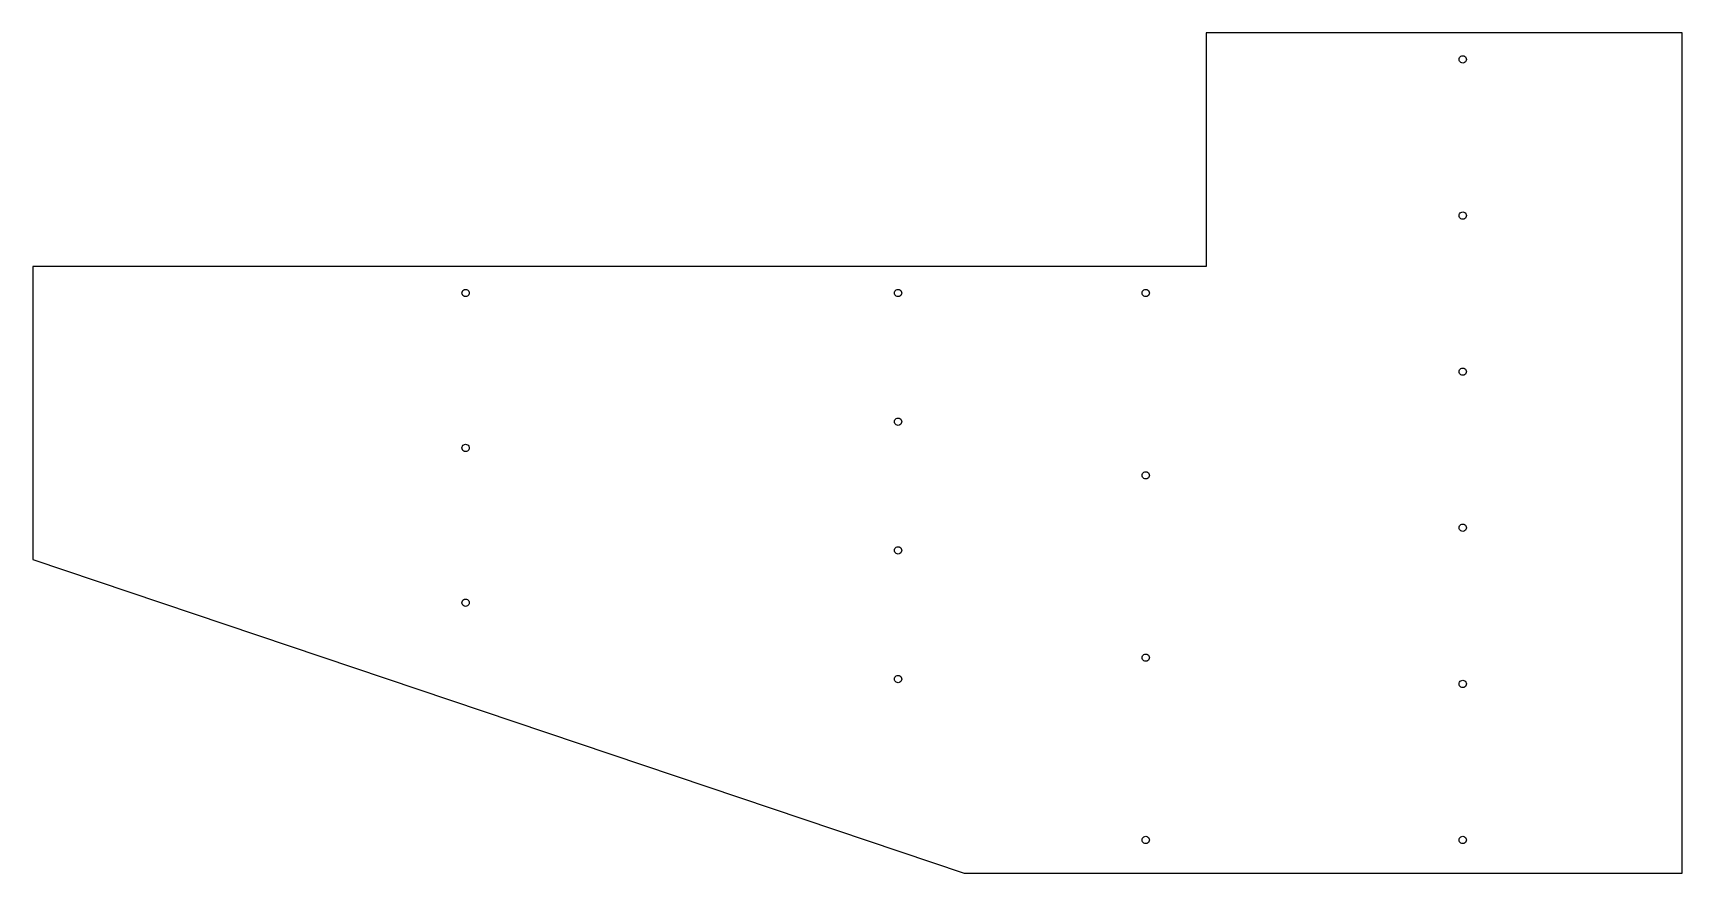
# Model space of a CAD drawing. Header units: metres. Extents: x -750 to 498, y -130 to 506.
import ezdxf

# ---------------------------------------------------------------- set-up
doc = ezdxf.new("R2010")
doc.units = ezdxf.units.M

msp = doc.modelspace()

# ---------------------------------------------------------------- linework, layer by layer
for p, q in [((498.463, 505.648), (138.25, 505.648)), ((138.25, 505.648), (138.25, 328.878)), ((498.463, -130), (498.463, 505.648)), ((329.844, 486.36), (330.118, 487.023)), ((330.118, 487.023), (330.555, 487.593)), ((330.555, 487.593), (331.125, 488.03)), ((331.125, 488.03), (331.788, 488.304)), ((331.788, 488.304), (332.5, 488.398)), ((332.5, 488.398), (333.212, 488.304)), ((333.212, 488.304), (333.875, 488.03)), ((333.875, 488.03), (334.445, 487.593)), ((334.445, 487.593), (334.882, 487.023)), ((334.882, 487.023), (335.156, 486.36)), ((329.75, 485.648), (329.844, 486.36)), ((329.844, 484.936), (329.75, 485.648)), ((330.118, 484.273), (329.844, 484.936)), ((330.555, 483.703), (330.118, 484.273)), ((331.125, 483.266), (330.555, 483.703)), ((331.788, 482.992), (331.125, 483.266)), ((332.5, 482.898), (331.788, 482.992)), ((333.212, 482.992), (332.5, 482.898)), ((333.875, 483.266), (333.212, 482.992)), ((334.445, 483.703), (333.875, 483.266)), ((334.882, 484.273), (334.445, 483.703)), ((335.156, 484.936), (334.882, 484.273)), ((335.156, 486.36), (335.25, 485.648)), ((335.25, 485.648), (335.156, 484.936)), ((329.75, 367.518), (329.844, 368.23)), ((329.844, 366.807), (329.75, 367.518)), ((329.844, 368.23), (330.118, 368.893)), ((330.118, 366.143), (329.844, 366.807)), ((330.118, 368.893), (330.555, 369.463)), ((330.555, 365.574), (330.118, 366.143)), ((330.555, 369.463), (331.125, 369.9)), ((331.125, 365.137), (330.555, 365.574)), ((331.125, 369.9), (331.788, 370.175)), ((331.788, 364.862), (331.125, 365.137)), ((331.788, 370.175), (332.5, 370.268)), ((332.5, 364.768), (331.788, 364.862)), ((332.5, 370.268), (333.212, 370.175)), ((333.212, 364.862), (332.5, 364.768)), ((333.212, 370.175), (333.875, 369.9)), ((333.875, 365.137), (333.212, 364.862)), ((333.875, 369.9), (334.445, 369.463)), ((334.445, 365.574), (333.875, 365.137)), ((334.445, 369.463), (334.882, 368.893)), ((334.882, 366.143), (334.445, 365.574)), ((334.882, 368.893), (335.156, 368.23)), ((335.156, 366.807), (334.882, 366.143)), ((335.156, 368.23), (335.25, 367.518)), ((335.25, 367.518), (335.156, 366.807)), ((138.25, 328.878), (-750, 328.878)), ((-750, 328.878), (-750, 107.245)), ((-425.25, 308.878), (-425.156, 309.59)), ((-425.156, 308.167), (-425.25, 308.878)), ((-425.156, 309.59), (-424.882, 310.253)), ((-424.882, 307.503), (-425.156, 308.167)), ((-424.882, 310.253), (-424.445, 310.823)), ((-424.445, 306.934), (-424.882, 307.503)), ((-424.445, 310.823), (-423.875, 311.26)), ((-423.875, 306.497), (-424.445, 306.934)), ((-423.875, 311.26), (-423.212, 311.535)), ((-423.212, 306.222), (-423.875, 306.497)), ((-423.212, 311.535), (-422.5, 311.628)), ((-422.5, 306.128), (-423.212, 306.222)), ((-422.5, 311.628), (-421.788, 311.535)), ((-421.788, 306.222), (-422.5, 306.128)), ((-421.788, 311.535), (-421.125, 311.26)), ((-421.125, 306.497), (-421.788, 306.222)), ((-421.125, 311.26), (-420.555, 310.823)), ((-420.555, 306.934), (-421.125, 306.497)), ((-420.555, 310.823), (-420.118, 310.253)), ((-420.118, 307.503), (-420.555, 306.934)), ((-420.118, 310.253), (-419.844, 309.59)), ((-419.844, 308.167), (-420.118, 307.503)), ((-419.844, 309.59), (-419.75, 308.878)), ((-419.75, 308.878), (-419.844, 308.167)), ((-97.75, 308.878), (-97.6563, 309.59)), ((-97.6563, 308.167), (-97.75, 308.878)), ((-97.6563, 309.59), (-97.3816, 310.253)), ((-97.3816, 307.503), (-97.6563, 308.167)), ((-97.3816, 310.253), (-96.9445, 310.823)), ((-96.9445, 306.934), (-97.3816, 307.503)), ((-96.9445, 310.823), (-96.375, 311.26)), ((-96.375, 306.497), (-96.9445, 306.934)), ((-96.375, 311.26), (-95.7117, 311.535)), ((-95.7117, 306.222), (-96.375, 306.497)), ((-95.7117, 311.535), (-95, 311.628)), ((-95, 306.128), (-95.7117, 306.222)), ((-95, 311.628), (-94.2882, 311.535)), ((-94.2882, 306.222), (-95, 306.128)), ((-94.2882, 311.535), (-93.625, 311.26)), ((-93.625, 306.497), (-94.2882, 306.222)), ((-93.625, 311.26), (-93.0555, 310.823)), ((-93.0555, 306.934), (-93.625, 306.497)), ((-93.0555, 310.823), (-92.6184, 310.253)), ((-92.6184, 307.503), (-93.0555, 306.934)), ((-92.6184, 310.253), (-92.3437, 309.59)), ((-92.3437, 308.167), (-92.6184, 307.503)), ((-92.3437, 309.59), (-92.25, 308.878)), ((-92.25, 308.878), (-92.3437, 308.167)), ((89.75, 308.878), (89.8437, 309.59)), ((89.8437, 308.167), (89.75, 308.878)), ((89.8437, 309.59), (90.1184, 310.253)), ((90.1184, 307.503), (89.8437, 308.167)), ((90.1184, 310.253), (90.5555, 310.823)), ((90.5555, 306.934), (90.1184, 307.503)), ((90.5555, 310.823), (91.125, 311.26)), ((91.125, 306.497), (90.5555, 306.934)), ((91.125, 311.26), (91.7882, 311.535)), ((91.7882, 306.222), (91.125, 306.497)), ((91.7882, 311.535), (92.5, 311.628)), ((92.5, 306.128), (91.7882, 306.222)), ((92.5, 311.628), (93.2117, 311.535)), ((93.2117, 306.222), (92.5, 306.128)), ((93.2117, 311.535), (93.875, 311.26)), ((93.875, 306.497), (93.2117, 306.222)), ((93.875, 311.26), (94.4445, 310.823)), ((94.4445, 306.934), (93.875, 306.497)), ((94.4445, 310.823), (94.8816, 310.253)), ((94.8816, 307.503), (94.4445, 306.934)), ((94.8816, 310.253), (95.1563, 309.59)), ((95.1563, 308.167), (94.8816, 307.503)), ((95.1563, 309.59), (95.25, 308.878)), ((95.25, 308.878), (95.1563, 308.167)), ((329.75, 249.389), (329.844, 250.101)), ((329.844, 250.101), (330.118, 250.764)), ((330.118, 250.764), (330.555, 251.333)), ((330.555, 251.333), (331.125, 251.77)), ((331.125, 251.77), (331.788, 252.045)), ((331.788, 252.045), (332.5, 252.139)), ((332.5, 252.139), (333.212, 252.045)), ((333.212, 252.045), (333.875, 251.77)), ((333.875, 251.77), (334.445, 251.333)), ((334.445, 251.333), (334.882, 250.764)), ((334.882, 250.764), (335.156, 250.101)), ((335.156, 250.101), (335.25, 249.389)), ((329.844, 248.677), (329.75, 249.389)), ((330.118, 248.014), (329.844, 248.677)), ((330.555, 247.444), (330.118, 248.014)), ((331.125, 247.007), (330.555, 247.444)), ((331.788, 246.732), (331.125, 247.007)), ((332.5, 246.639), (331.788, 246.732)), ((333.212, 246.732), (332.5, 246.639)), ((333.875, 247.007), (333.212, 246.732)), ((334.445, 247.444), (333.875, 247.007)), ((334.882, 248.014), (334.445, 247.444)), ((335.156, 248.677), (334.882, 248.014)), ((335.25, 249.389), (335.156, 248.677)), ((-97.6563, 212.214), (-97.3816, 212.878)), ((-97.3816, 212.878), (-96.9445, 213.447)), ((-96.9445, 213.447), (-96.375, 213.884)), ((-96.375, 213.884), (-95.7117, 214.159)), ((-95.7117, 214.159), (-95, 214.253)), ((-95, 214.253), (-94.2882, 214.159)), ((-94.2882, 214.159), (-93.625, 213.884)), ((-93.625, 213.884), (-93.0555, 213.447)), ((-93.0555, 213.447), (-92.6184, 212.878)), ((-92.6184, 212.878), (-92.3437, 212.214)), ((-97.75, 211.503), (-97.6563, 212.214)), ((-97.6563, 210.791), (-97.75, 211.503)), ((-97.3816, 210.128), (-97.6563, 210.791)), ((-96.9445, 209.558), (-97.3816, 210.128)), ((-96.375, 209.121), (-96.9445, 209.558)), ((-95.7117, 208.846), (-96.375, 209.121)), ((-95, 208.753), (-95.7117, 208.846)), ((-94.2882, 208.846), (-95, 208.753)), ((-93.625, 209.121), (-94.2882, 208.846)), ((-93.0555, 209.558), (-93.625, 209.121)), ((-92.6184, 210.128), (-93.0555, 209.558)), ((-92.3437, 210.791), (-92.6184, 210.128)), ((-92.3437, 212.214), (-92.25, 211.503)), ((-92.25, 211.503), (-92.3437, 210.791)), ((-425.25, 191.688), (-425.156, 192.4)), ((-425.156, 190.976), (-425.25, 191.688)), ((-425.156, 192.4), (-424.882, 193.063)), ((-424.882, 190.313), (-425.156, 190.976)), ((-424.882, 193.063), (-424.445, 193.633)), ((-424.445, 189.744), (-424.882, 190.313)), ((-424.445, 193.633), (-423.875, 194.07)), ((-423.875, 189.307), (-424.445, 189.744)), ((-423.875, 194.07), (-423.212, 194.345)), ((-423.212, 189.032), (-423.875, 189.307)), ((-423.212, 194.345), (-422.5, 194.438)), ((-422.5, 188.938), (-423.212, 189.032)), ((-422.5, 194.438), (-421.788, 194.345)), ((-421.788, 189.032), (-422.5, 188.938)), ((-421.788, 194.345), (-421.125, 194.07)), ((-421.125, 189.307), (-421.788, 189.032)), ((-421.125, 194.07), (-420.555, 193.633)), ((-420.555, 189.744), (-421.125, 189.307)), ((-420.555, 193.633), (-420.118, 193.063)), ((-420.118, 190.313), (-420.555, 189.744)), ((-420.118, 193.063), (-419.844, 192.4)), ((-419.844, 190.976), (-420.118, 190.313)), ((-419.844, 192.4), (-419.75, 191.688)), ((-419.75, 191.688), (-419.844, 190.976)), ((89.75, 170.919), (89.8437, 171.631)), ((89.8437, 170.207), (89.75, 170.919)), ((89.8437, 171.631), (90.1184, 172.294)), ((90.1184, 169.544), (89.8437, 170.207)), ((90.1184, 172.294), (90.5555, 172.863)), ((90.5555, 168.974), (90.1184, 169.544)), ((90.5555, 172.863), (91.125, 173.3)), ((91.125, 168.537), (90.5555, 168.974)), ((91.125, 173.3), (91.7882, 173.575)), ((91.7882, 168.263), (91.125, 168.537)), ((91.7882, 173.575), (92.5, 173.669)), ((92.5, 168.169), (91.7882, 168.263)), ((92.5, 173.669), (93.2117, 173.575)), ((93.2117, 168.263), (92.5, 168.169)), ((93.2117, 173.575), (93.875, 173.3)), ((93.875, 168.537), (93.2117, 168.263)), ((93.875, 173.3), (94.4445, 172.863)), ((94.4445, 168.974), (93.875, 168.537)), ((94.4445, 172.863), (94.8816, 172.294)), ((94.8816, 169.544), (94.4445, 168.974)), ((94.8816, 172.294), (95.1563, 171.631)), ((95.1563, 170.207), (94.8816, 169.544)), ((95.1563, 171.631), (95.25, 170.919)), ((95.25, 170.919), (95.1563, 170.207)), ((329.75, 131.259), (329.844, 131.971)), ((329.844, 130.547), (329.75, 131.259)), ((329.844, 131.971), (330.118, 132.634)), ((330.118, 129.884), (329.844, 130.547)), ((330.118, 132.634), (330.555, 133.204)), ((330.555, 129.315), (330.118, 129.884)), ((330.555, 133.204), (331.125, 133.641)), ((331.125, 128.878), (330.555, 129.315)), ((331.125, 133.641), (331.788, 133.915)), ((331.788, 128.603), (331.125, 128.878)), ((331.788, 133.915), (332.5, 134.009)), ((332.5, 128.509), (331.788, 128.603)), ((332.5, 134.009), (333.212, 133.915)), ((333.212, 128.603), (332.5, 128.509)), ((333.212, 133.915), (333.875, 133.641)), ((333.875, 128.878), (333.212, 128.603)), ((333.875, 133.641), (334.445, 133.204)), ((334.445, 129.315), (333.875, 128.878)), ((334.445, 133.204), (334.882, 132.634)), ((334.882, 129.884), (334.445, 129.315)), ((334.882, 132.634), (335.156, 131.971)), ((335.156, 130.547), (334.882, 129.884)), ((335.156, 131.971), (335.25, 131.259)), ((335.25, 131.259), (335.156, 130.547)), ((-97.75, 114.127), (-97.6563, 114.839)), ((-97.6563, 113.415), (-97.75, 114.127)), ((-97.6563, 114.839), (-97.3816, 115.502)), ((-97.3816, 112.752), (-97.6563, 113.415)), ((-97.3816, 115.502), (-96.9445, 116.071)), ((-96.9445, 112.182), (-97.3816, 112.752)), ((-96.9445, 116.071), (-96.375, 116.508)), ((-96.375, 116.508), (-95.7117, 116.783)), ((-95.7117, 116.783), (-95, 116.877)), ((-95, 116.877), (-94.2882, 116.783)), ((-94.2882, 116.783), (-93.625, 116.508)), ((-93.625, 116.508), (-93.0555, 116.071)), ((-93.0555, 116.071), (-92.6184, 115.502)), ((-92.6184, 112.752), (-93.0555, 112.182)), ((-92.6184, 115.502), (-92.3437, 114.839)), ((-92.3437, 113.415), (-92.6184, 112.752)), ((-92.3437, 114.839), (-92.25, 114.127)), ((-92.25, 114.127), (-92.3437, 113.415)), ((-750, 107.245), (-45, -130)), ((-96.375, 111.745), (-96.9445, 112.182)), ((-95.7117, 111.471), (-96.375, 111.745)), ((-95, 111.377), (-95.7117, 111.471)), ((-94.2882, 111.471), (-95, 111.377)), ((-93.625, 111.745), (-94.2882, 111.471)), ((-93.0555, 112.182), (-93.625, 111.745)), ((-425.25, 74.4981), (-425.156, 75.2099)), ((-425.156, 75.2099), (-424.882, 75.8731)), ((-424.882, 75.8731), (-424.445, 76.4427)), ((-424.445, 76.4427), (-423.875, 76.8797)), ((-423.875, 76.8797), (-423.212, 77.1544)), ((-423.212, 77.1544), (-422.5, 77.2481)), ((-422.5, 77.2481), (-421.788, 77.1544)), ((-421.788, 77.1544), (-421.125, 76.8797)), ((-421.125, 76.8797), (-420.555, 76.4427)), ((-420.555, 76.4427), (-420.118, 75.8731)), ((-420.118, 75.8731), (-419.844, 75.2099)), ((-419.844, 75.2099), (-419.75, 74.4981)), ((-425.156, 73.7864), (-425.25, 74.4981)), ((-424.882, 73.1231), (-425.156, 73.7864)), ((-424.445, 72.5536), (-424.882, 73.1231)), ((-423.875, 72.1166), (-424.445, 72.5536)), ((-423.212, 71.8418), (-423.875, 72.1166)), ((-422.5, 71.7481), (-423.212, 71.8418)), ((-421.788, 71.8418), (-422.5, 71.7481)), ((-421.125, 72.1166), (-421.788, 71.8418)), ((-420.555, 72.5536), (-421.125, 72.1166)), ((-420.118, 73.1231), (-420.555, 72.5536)), ((-419.844, 73.7864), (-420.118, 73.1231)), ((-419.75, 74.4981), (-419.844, 73.7864)), ((89.75, 32.9594), (89.8437, 33.6712)), ((89.8437, 32.2477), (89.75, 32.9594)), ((89.8437, 33.6712), (90.1184, 34.3344)), ((90.1184, 31.5844), (89.8437, 32.2477)), ((90.1184, 34.3344), (90.5555, 34.904)), ((90.5555, 31.0149), (90.1184, 31.5844)), ((90.5555, 34.904), (91.125, 35.341)), ((91.125, 30.5779), (90.5555, 31.0149)), ((91.125, 35.341), (91.7882, 35.6157)), ((91.7882, 30.3031), (91.125, 30.5779)), ((91.7882, 35.6157), (92.5, 35.7094)), ((92.5, 30.2094), (91.7882, 30.3031)), ((92.5, 35.7094), (93.2117, 35.6157)), ((93.2117, 30.3031), (92.5, 30.2094)), ((93.2117, 35.6157), (93.875, 35.341)), ((93.875, 30.5779), (93.2117, 30.3031)), ((93.875, 35.341), (94.4445, 34.904)), ((94.4445, 31.0149), (93.875, 30.5779)), ((94.4445, 34.904), (94.8816, 34.3344)), ((94.8816, 31.5844), (94.4445, 31.0149)), ((94.8816, 34.3344), (95.1563, 33.6712)), ((95.1563, 32.2477), (94.8816, 31.5844)), ((95.1563, 33.6712), (95.25, 32.9594)), ((95.25, 32.9594), (95.1563, 32.2477)), ((-97.75, 16.7511), (-97.6563, 17.4628)), ((-97.6563, 16.0393), (-97.75, 16.7511)), ((-97.6563, 17.4628), (-97.3816, 18.1261)), ((-97.3816, 15.3761), (-97.6563, 16.0393)), ((-97.3816, 18.1261), (-96.9445, 18.6956)), ((-96.9445, 14.8065), (-97.3816, 15.3761)), ((-96.9445, 18.6956), (-96.375, 19.1326)), ((-96.375, 14.3695), (-96.9445, 14.8065)), ((-96.375, 19.1326), (-95.7117, 19.4073)), ((-95.7117, 14.0948), (-96.375, 14.3695)), ((-95.7117, 19.4073), (-95, 19.5011)), ((-95, 14.0011), (-95.7117, 14.0948)), ((-95, 19.5011), (-94.2882, 19.4073)), ((-94.2882, 14.0948), (-95, 14.0011)), ((-94.2882, 19.4073), (-93.625, 19.1326)), ((-93.625, 14.3695), (-94.2882, 14.0948)), ((-93.625, 19.1326), (-93.0555, 18.6956)), ((-93.0555, 14.8065), (-93.625, 14.3695)), ((-93.0555, 18.6956), (-92.6184, 18.1261)), ((-92.6184, 15.3761), (-93.0555, 14.8065)), ((-92.6184, 18.1261), (-92.3437, 17.4628)), ((-92.3437, 16.0393), (-92.6184, 15.3761)), ((-92.3437, 17.4628), (-92.25, 16.7511)), ((-92.25, 16.7511), (-92.3437, 16.0393)), ((329.75, 13.1296), (329.844, 13.8413)), ((329.844, 12.4178), (329.75, 13.1296)), ((329.844, 13.8413), (330.118, 14.5046)), ((330.118, 14.5046), (330.555, 15.0741)), ((330.555, 15.0741), (331.125, 15.5112)), ((331.125, 15.5112), (331.788, 15.7859)), ((331.788, 15.7859), (332.5, 15.8796)), ((332.5, 15.8796), (333.212, 15.7859)), ((333.212, 15.7859), (333.875, 15.5112)), ((333.875, 15.5112), (334.445, 15.0741)), ((334.445, 15.0741), (334.882, 14.5046)), ((334.882, 14.5046), (335.156, 13.8413)), ((335.156, 13.8413), (335.25, 13.1296)), ((335.25, 13.1296), (335.156, 12.4178)), ((330.118, 11.7546), (329.844, 12.4178)), ((330.555, 11.185), (330.118, 11.7546)), ((331.125, 10.748), (330.555, 11.185)), ((331.788, 10.4733), (331.125, 10.748)), ((332.5, 10.3796), (331.788, 10.4733)), ((333.212, 10.4733), (332.5, 10.3796)), ((333.875, 10.748), (333.212, 10.4733)), ((334.445, 11.185), (333.875, 10.748)), ((334.882, 11.7546), (334.445, 11.185)), ((335.156, 12.4178), (334.882, 11.7546)), ((89.75, -105), (89.8437, -104.288)), ((89.8437, -105.712), (89.75, -105)), ((89.8437, -104.288), (90.1184, -103.625)), ((90.1184, -106.375), (89.8437, -105.712)), ((90.1184, -103.625), (90.5555, -103.055)), ((90.5555, -106.945), (90.1184, -106.375)), ((90.5555, -103.055), (91.125, -102.618)), ((91.125, -107.382), (90.5555, -106.945)), ((91.125, -102.618), (91.7882, -102.344)), ((91.7882, -107.656), (91.125, -107.382)), ((91.7882, -102.344), (92.5, -102.25)), ((92.5, -107.75), (91.7882, -107.656)), ((92.5, -102.25), (93.2117, -102.344)), ((93.2117, -107.656), (92.5, -107.75)), ((93.2117, -102.344), (93.875, -102.618)), ((93.875, -107.382), (93.2117, -107.656)), ((93.875, -102.618), (94.4445, -103.055)), ((94.4445, -106.945), (93.875, -107.382)), ((94.4445, -103.055), (94.8816, -103.625)), ((94.8816, -106.375), (94.4445, -106.945)), ((94.8816, -103.625), (95.1563, -104.288)), ((95.1563, -105.712), (94.8816, -106.375)), ((95.1563, -104.288), (95.25, -105)), ((95.25, -105), (95.1563, -105.712)), ((329.75, -105), (329.844, -104.288)), ((329.844, -105.712), (329.75, -105)), ((329.844, -104.288), (330.118, -103.625)), ((330.118, -106.375), (329.844, -105.712)), ((330.118, -103.625), (330.555, -103.055)), ((330.555, -106.945), (330.118, -106.375)), ((330.555, -103.055), (331.125, -102.618)), ((331.125, -107.382), (330.555, -106.945)), ((331.125, -102.618), (331.788, -102.344)), ((331.788, -107.656), (331.125, -107.382)), ((331.788, -102.344), (332.5, -102.25)), ((332.5, -107.75), (331.788, -107.656)), ((332.5, -102.25), (333.212, -102.344)), ((333.212, -107.656), (332.5, -107.75)), ((333.212, -102.344), (333.875, -102.618)), ((333.875, -107.382), (333.212, -107.656)), ((333.875, -102.618), (334.445, -103.055)), ((334.445, -106.945), (333.875, -107.382)), ((334.445, -103.055), (334.882, -103.625)), ((334.882, -106.375), (334.445, -106.945)), ((334.882, -103.625), (335.156, -104.288)), ((335.156, -105.712), (334.882, -106.375)), ((335.156, -104.288), (335.25, -105)), ((335.25, -105), (335.156, -105.712)), ((-45, -130), (498.463, -130))]:
    msp.add_line(p, q)

doc.saveas('drawing.dxf')
